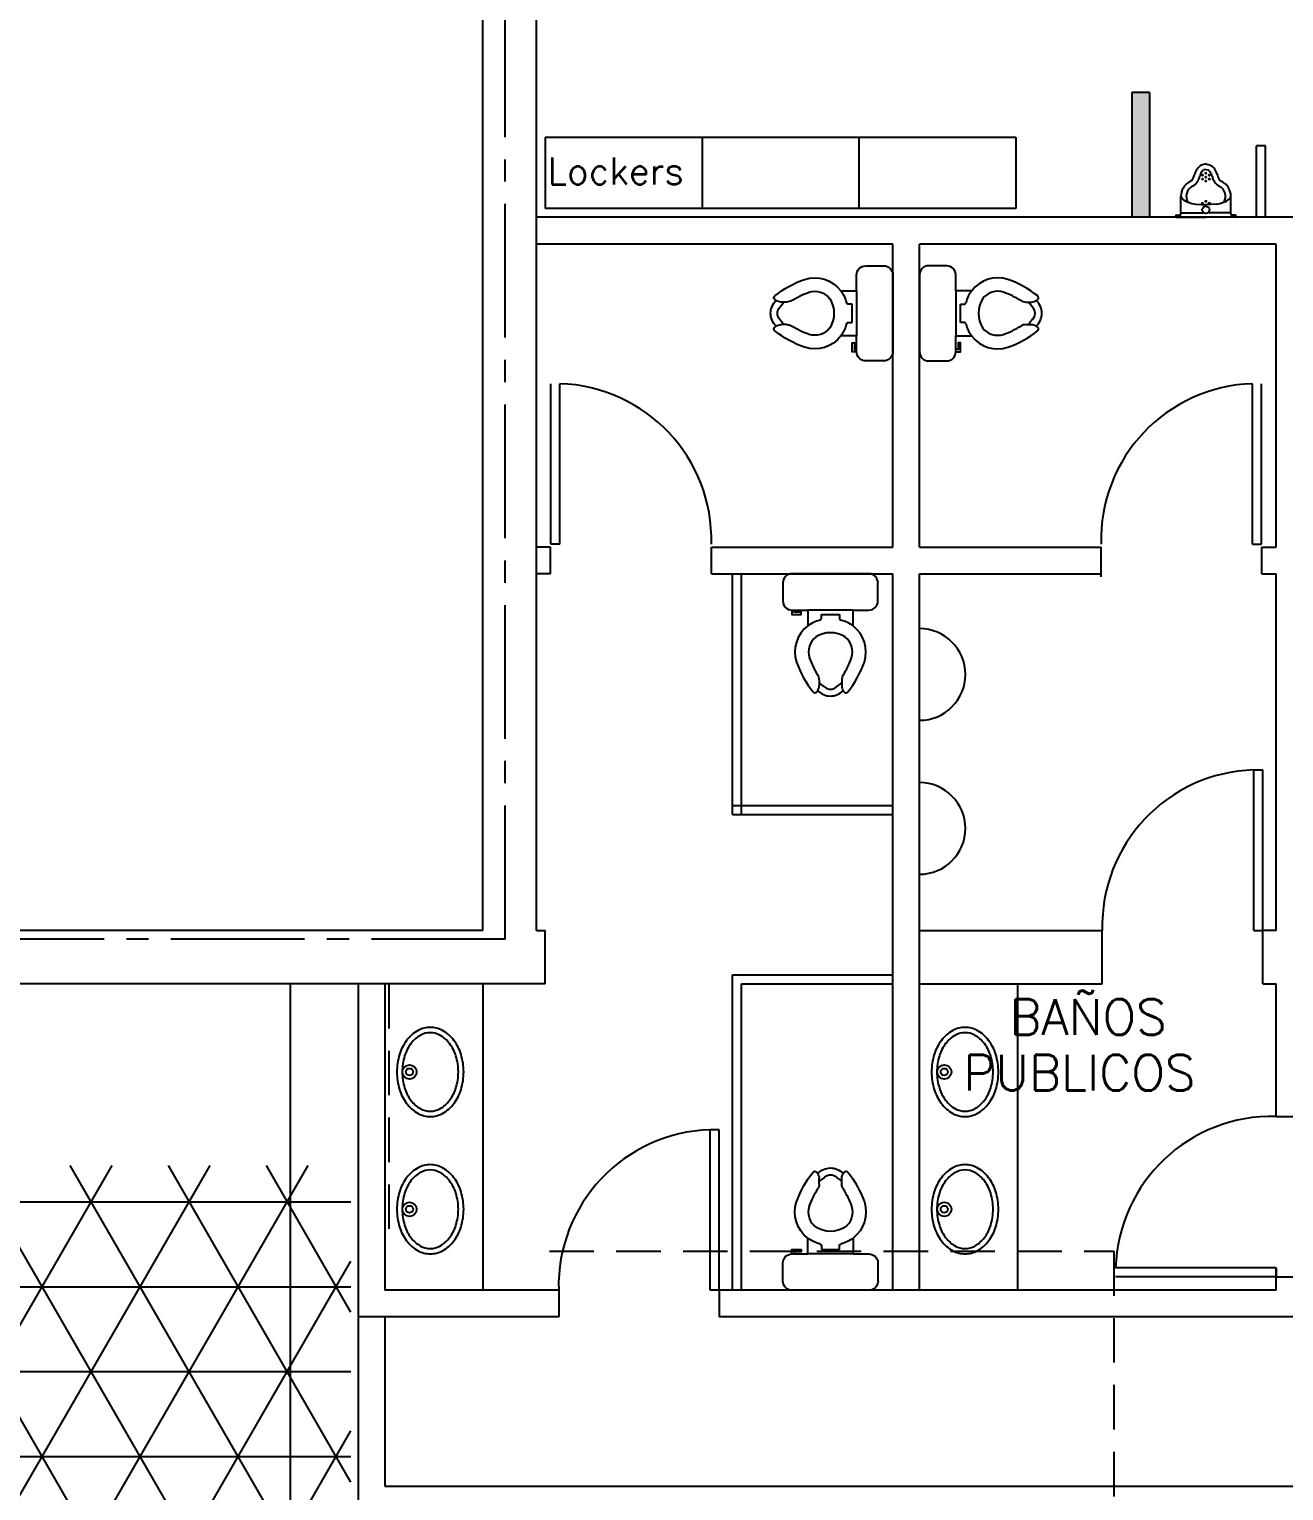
# Model space of a CAD drawing. Header units: metres. Extents: x 95 to 486, y 2972 to 3465.
# Drawn here: x 168.53 to 175.57, y 3406.43 to 3414.63 of the extents above; entities that cross this region are included whole.
import ezdxf

# ---------------------------------------------------------------- set-up
doc = ezdxf.new("R2010")
doc.units = ezdxf.units.M
for name, pattern in [('CENTER2', [1.125, 0.75, -0.125, 0.125, -0.125]), ('DASHDOT2', [0.5, 0.25, -0.125, 0, -0.125]), ('HIDDEN', [0.375, 0.25, -0.125])]:
    doc.linetypes.add(name, pattern=pattern)
for name, color, linetype in [('0_HOJA-CARATULA', 7, 'Continuous'), ('0_LINEAS-MEDIANERAS', 1, 'DASHDOT2'), ('0_MUROS', 7, 'Continuous'), ('0_PUERTAS-VENTANAS', 3, 'Continuous'), ('0_SANITARIOS', 1, 'Continuous'), ('A_MEDIASOMBRA', 5, 'Continuous'), ('E_EQUIPAMIENTO', 1, 'Continuous'), ('T_TEXTOS', 3, 'Continuous'), ('T_TEXTOS-EQUIPAMIENTO', 5, 'Continuous')]:
    doc.layers.add(name, color=color, linetype=linetype)
doc.styles.add('ROMANS', font='romans.shx', dxfattribs={"width": 0.8, "height": 0.15})

# ---------------------------------------------------------------- blocks, each defined once
blk = doc.blocks.new('SAPLS020')
at = {"linetype": 'ByBlock'}
for p, q in [((-0.2032, -0.1266), (-0.2032, 0.127)), ((-0.6332, 0.0337), (-0.6112, 0.0635)), ((-0.5952, 0.0635), (-0.6271, 0.0635)), ((-0.248, 0.0508), (-0.2286, 0.0508)), ((-0.2286, 0.0508), (-0.2286, -0.0508)), ((-0.6332, -0.0337), (-0.6112, -0.0635)), ((-0.5952, -0.0635), (-0.6281, -0.0635)), ((-0.2286, -0.0508), (-0.248, -0.0508))]:
    blk.add_line(p, q, dxfattribs=at)
blk.add_lwpolyline([(-0.0508, -0.2667, 0.414214), (0, -0.2159), (0, 0.2159, 0.414214), (-0.0508, 0.2667), (-0.1524, 0.2667, 0.414214), (-0.2032, 0.2159), (-0.2032, 0.127), (-0.2921, 0.127, 0.320465), (-0.4953, 0.1905, 0.084082), (-0.6624, 0.0977, 0.442604), (-0.6636, 0.0789, 0.057779), (-0.6545, 0.0715, 0.435895), (-0.6549, -0.0712, 0.057779), (-0.664, -0.0786, 0.442604), (-0.6628, -0.0973, 0.084082), (-0.4957, -0.1901, 0.320465), (-0.2925, -0.1266), (-0.2032, -0.1266), (-0.2032, -0.2155, 0.414214), (-0.1524, -0.2663), (-0.0512, -0.2663)], format="xyb", close=True, dxfattribs=at)
at = {"color": 30, "linetype": 'ByBlock'}
blk.add_lwpolyline([(-0.2032, 0.2159), (-0.2286, 0.2159), (-0.2286, 0.1651), (-0.2159, 0.1651), (-0.2159, 0.2032), (-0.2032, 0.2032)], dxfattribs=at)
at = {"linetype": 'ByBlock'}
for centre, radius, start, end in [((-0.3048, -0.3493), 0.4962, 109.44003, 122.06249), ((-0.4382, 0.0165), 0.1069, 37.1083, 108.18365), ((-0.4856, 0), 0.1554, 327.79727, 32.20273), ((-0.4382, 0.0165), 0.1831, 13.88337, 37.10827), ((-0.6271, 0.1143), 0.0508, 237.38974, 270), ((-0.6011, 0), 0.0466, 133.60282, 226.39718), ((-0.5952, 0.1143), 0.0508, 270, 302.06249), ((-0.248, 0.0635), 0.0127, 193.88336, 270), ((-0.6281, -0.1143), 0.0508, 90, 121.856), ((-0.5952, -0.1143), 0.0508, 57.93751, 90), ((-0.3048, 0.3493), 0.4962, 237.93751, 250.55997), ((-0.4382, -0.0165), 0.1069, 251.81635, 322.8917), ((-0.4382, -0.0165), 0.1831, 322.89173, 346.11663), ((-0.248, -0.0635), 0.0127, 90, 166.11664)]:
    blk.add_arc(centre, radius, start, end, dxfattribs=at)

msp = doc.modelspace()

# ---------------------------------------------------------------- hatches: boundary and pattern name
at = {"layer": '0_MUROS'}
h = msp.add_hatch(color=256, dxfattribs=at)
h.paths.add_polyline_path([(177.4686, 3414.2745), (177.3686, 3414.2745), (177.3686, 3413.5745), (177.4686, 3413.5745)])
h.paths.add_polyline_path([(174.8186, 3414.2745), (174.7186, 3414.2745), (174.7186, 3413.5745), (174.8186, 3413.5745)])
at = {"layer": 'A_MEDIASOMBRA'}
h = msp.add_hatch(dxfattribs=at)
h.set_pattern_fill('NET3', color=256, scale=0.15, style=0)
h.set_pattern_definition([(0, (-301.03107, 2863.6978), (0, 0.47625), []), (60, (-301.03107, 2863.6978), (-0.4124446, 0.238125), []), (120, (-301.03107, 2863.6978), (-0.4124446, -0.238125), [])])
edge = h.paths.add_edge_path()
edge.add_line((143.3486, 3404.3345), (170.3386, 3404.3345))
edge.add_line((143.3486, 3404.2545), (143.3486, 3408.2545))
edge.add_line((170.3386, 3408.2545), (143.3486, 3408.2545))
edge.add_line((170.3386, 3404.3345), (170.3386, 3408.2545))

# ---------------------------------------------------------------- linework, layer by layer
at = {"layer": '0_HOJA-CARATULA'}
for p, q in [((175.5286, 3408.5306), (175.6786, 3408.5306)), ((175.5286, 3407.6306), (175.6786, 3407.6306)), ((171.5038, 3407.5558), (171.5038, 3407.4058)), ((172.4038, 3407.5558), (172.4038, 3407.4058))]:
    msp.add_line(p, q, dxfattribs=at)
at = {"layer": '0_LINEAS-MEDIANERAS', "linetype": 'CENTER2'}
for q in [(171.2036, 3429.9145), (136.1986, 3409.5245)]:
    msp.add_line((171.2036, 3409.5245), q, dxfattribs=at)
at = {"layer": '0_MUROS'}
for p, q in [((171.0786, 3409.5745), (171.0786, 3430.0645)), ((171.3786, 3409.5745), (171.3786, 3429.7645)), ((174.7186, 3414.2745), (174.7186, 3413.5745)), ((174.8186, 3414.2745), (174.7186, 3414.2745)), ((174.8186, 3414.2745), (174.8186, 3413.5745)), ((175.4186, 3413.5745), (175.4186, 3413.9745)), ((175.4686, 3413.9745), (175.4186, 3413.9745)), ((175.4686, 3413.5745), (175.4686, 3413.9745)), ((175.6786, 3413.5745), (171.3786, 3413.5745)), ((173.3786, 3413.4245), (171.3786, 3413.4245)), ((173.3786, 3411.7245), (173.3786, 3413.4245)), ((173.5286, 3411.7245), (173.5286, 3413.4245)), ((175.5286, 3413.4245), (173.5286, 3413.4245)), ((175.5286, 3411.7245), (175.5286, 3413.4245)), ((171.4587, 3411.7245), (171.3786, 3411.7245)), ((171.4587, 3411.5745), (171.4587, 3411.7245)), ((172.3605, 3411.7245), (173.3786, 3411.7245)), ((172.3605, 3411.5745), (172.3605, 3411.7245)), ((173.5286, 3411.7245), (174.5467, 3411.7245)), ((174.5467, 3411.558), (174.5467, 3411.7245)), ((175.4485, 3411.5745), (175.4485, 3411.7245)), ((175.4485, 3411.7245), (175.5286, 3411.7245)), ((171.4587, 3411.5745), (171.3786, 3411.5745)), ((172.3605, 3411.5745), (173.3786, 3411.5745)), ((172.4786, 3410.2245), (172.4786, 3411.5745)), ((172.5286, 3410.2245), (172.5286, 3411.5745)), ((173.3786, 3407.5558), (173.3786, 3411.5745)), ((173.5286, 3407.5558), (173.5286, 3411.5745)), ((173.5286, 3411.5745), (174.5467, 3411.5745)), ((175.4485, 3411.5745), (175.5286, 3411.5745)), ((175.5286, 3409.5745), (175.5286, 3411.5745)), ((172.4786, 3410.2745), (173.3786, 3410.2745)), ((172.4786, 3410.2245), (173.3786, 3410.2245)), ((169.1486, 3409.5745), (136.1986, 3409.5745)), ((171.0786, 3409.5745), (169.1486, 3409.5745)), ((171.3786, 3409.5745), (171.4286, 3409.5745)), ((171.4286, 3409.2745), (171.4286, 3409.5745)), ((173.5286, 3409.5745), (174.5538, 3409.5745)), ((174.5538, 3409.2745), (174.5538, 3409.5745)), ((175.4538, 3409.2745), (175.4538, 3409.5745)), ((175.5286, 3409.5745), (175.4538, 3409.5745)), ((172.4786, 3409.3245), (173.3786, 3409.3245)), ((172.4786, 3407.5558), (172.4786, 3409.3245)), ((171.4286, 3409.2745), (136.1986, 3409.2745)), ((170.3786, 3409.2745), (170.3786, 3407.4058)), ((170.5286, 3409.2745), (170.5286, 3407.5558)), ((172.5286, 3409.2745), (173.3786, 3409.2745)), ((172.5286, 3407.5558), (172.5286, 3409.2745)), ((173.5286, 3409.2745), (174.5538, 3409.2745)), ((175.4538, 3409.2745), (175.5286, 3409.2745)), ((175.5286, 3408.5306), (175.5286, 3409.2745)), ((175.5286, 3408.5306), (175.5286, 3408.581)), ((175.5286, 3407.5558), (175.5286, 3407.6806)), ((175.5286, 3407.5558), (175.5286, 3407.6306)), ((171.5038, 3407.5558), (170.5286, 3407.5558)), ((175.5286, 3407.5558), (172.4038, 3407.5558)), ((171.5038, 3407.4058), (170.3786, 3407.4058)), ((170.3786, 3407.4058), (170.3786, 3406.3058)), ((170.5286, 3407.4058), (170.5286, 3406.4558)), ((175.6786, 3407.4058), (172.4038, 3407.4058)), ((170.5286, 3406.4558), (176.4186, 3406.4558))]:
    msp.add_line(p, q, dxfattribs=at)
at = {"layer": '0_MUROS', "color": 1}
for p, q in [((169.9986, 3404.2545), (169.9986, 3409.2745)), ((171.0786, 3409.2745), (171.0786, 3407.5558)), ((174.0786, 3409.2745), (174.0786, 3407.5558))]:
    msp.add_line(p, q, dxfattribs=at)
at = {"layer": '0_MUROS', "color": 2, "linetype": 'HIDDEN'}
for p, q in [((170.5516, 3409.2745), (170.5516, 3407.7745)), ((171.4516, 3407.7745), (174.6186, 3407.7745)), ((174.6186, 3407.7745), (174.6186, 3369.4445))]:
    msp.add_line(p, q, dxfattribs=at)
at = {"layer": '0_PUERTAS-VENTANAS'}
for p, q in [((171.4605, 3411.7409), (171.4605, 3412.6409)), ((171.5105, 3411.7409), (171.5105, 3412.6409)), ((175.3967, 3411.7409), (175.3967, 3412.6409)), ((175.4467, 3411.7409), (175.4467, 3412.6409)), ((171.5105, 3411.7409), (171.4605, 3411.7409)), ((175.3967, 3411.7409), (175.4467, 3411.7409)), ((175.4038, 3409.5745), (175.4038, 3410.4745)), ((175.4038, 3410.4745), (175.4538, 3410.4745)), ((175.4538, 3409.5745), (175.4538, 3410.4745)), ((175.4038, 3409.5745), (175.4538, 3409.5745)), ((172.3538, 3407.5558), (172.3538, 3408.4558)), ((172.4038, 3408.4558), (172.3538, 3408.4558)), ((172.4038, 3407.5558), (172.4038, 3408.4558)), ((175.5286, 3407.6806), (174.6286, 3407.6806)), ((175.5286, 3407.6806), (175.5286, 3407.6306)), ((175.5286, 3407.6306), (174.6286, 3407.6306)), ((172.4056, 3407.5558), (172.3538, 3407.5558))]:
    msp.add_line(p, q, dxfattribs=at)
at = {"layer": '0_PUERTAS-VENTANAS', "color": 5}
for centre, start, end in [((171.4837, 3411.7643), 358.47683, 88.25002), ((175.4235, 3411.7643), 91.74998, 181.52317), ((175.4306, 3409.5978), 91.74998, 181.52317), ((175.5053, 3407.6538), 88.47683, 178.25002), ((172.3806, 3407.5791), 91.74998, 181.52317)]:
    msp.add_arc(centre, 0.8771, start, end, dxfattribs=at)
at = {"layer": '0_SANITARIOS', "color": 2}
for p, q in [((175.1348, 3413.8745), (175.1096, 3413.8674)), ((175.1348, 3413.8745), (175.16, 3413.8674)), ((175.1348, 3413.8433), (175.1222, 3413.8398)), ((175.1348, 3413.8433), (175.1475, 3413.8398)), ((174.9948, 3413.5935), (174.9948, 3413.6921)), ((174.9948, 3413.6921), (175.0018, 3413.6773)), ((175.0775, 3413.6485), (175.1348, 3413.6444)), ((175.1922, 3413.6485), (175.1348, 3413.6444)), ((175.2748, 3413.6921), (175.2679, 3413.6773)), ((175.2748, 3413.5935), (175.2748, 3413.6921)), ((174.9708, 3413.5865), (174.9878, 3413.5865)), ((174.9708, 3413.5745), (175.1348, 3413.5745)), ((174.9998, 3413.5995), (175.1242, 3413.5995)), ((175.2988, 3413.5745), (175.1348, 3413.5745)), ((175.2698, 3413.5995), (175.1455, 3413.5995)), ((175.2988, 3413.5865), (175.2818, 3413.5865))]:
    msp.add_line(p, q, dxfattribs=at)
for points in [[(170.596, 3408.7802, 0.075373), (170.611, 3408.6815, 0.085733), (170.6509, 3408.6032, 0.106084), (170.7147, 3408.5477, 0.12693), (170.7835, 3408.5299, 0.12693), (170.8523, 3408.5477, 0.106084), (170.9161, 3408.6032, 0.085733), (170.956, 3408.6815, 0.075373), (170.971, 3408.7802, 0.075373), (170.956, 3408.8788, 0.085733), (170.9161, 3408.9571, 0.106084), (170.8523, 3409.0127, 0.12693), (170.7835, 3409.0304, 0.12693), (170.7147, 3409.0127, 0.106084), (170.6509, 3408.9571, 0.085733), (170.611, 3408.8788, 0.075373)], [(170.626, 3408.7802, 0.075373), (170.6396, 3408.6904, 0.085733), (170.6749, 3408.6212, 0.106084), (170.7292, 3408.5739, 0.12693), (170.7835, 3408.5599, 0.12693), (170.8378, 3408.5739, 0.106084), (170.8921, 3408.6212, 0.085733), (170.9274, 3408.6904, 0.075373), (170.941, 3408.7802, 0.075373), (170.9274, 3408.8699, 0.085733), (170.8921, 3408.9391, 0.106084), (170.8378, 3408.9864, 0.12693), (170.7835, 3409.0004, 0.12693), (170.7292, 3408.9864, 0.106084), (170.6749, 3408.9391, 0.085733), (170.6396, 3408.8699, 0.075373)], [(173.596, 3408.7802, 0.075373), (173.611, 3408.6815, 0.085733), (173.6509, 3408.6032, 0.106084), (173.7147, 3408.5477, 0.12693), (173.7835, 3408.5299, 0.12693), (173.8523, 3408.5477, 0.106084), (173.9161, 3408.6032, 0.085733), (173.956, 3408.6815, 0.075373), (173.971, 3408.7802, 0.075373), (173.956, 3408.8788, 0.085733), (173.9161, 3408.9571, 0.106084), (173.8523, 3409.0127, 0.12693), (173.7835, 3409.0304, 0.12693), (173.7147, 3409.0127, 0.106084), (173.6509, 3408.9571, 0.085733), (173.611, 3408.8788, 0.075373)], [(173.626, 3408.7802, 0.075373), (173.6396, 3408.6904, 0.085733), (173.6749, 3408.6212, 0.106084), (173.7292, 3408.5739, 0.12693), (173.7835, 3408.5599, 0.12693), (173.8378, 3408.5739, 0.106084), (173.8921, 3408.6212, 0.085733), (173.9274, 3408.6904, 0.075373), (173.941, 3408.7802, 0.075373), (173.9274, 3408.8699, 0.085733), (173.8921, 3408.9391, 0.106084), (173.8378, 3408.9864, 0.12693), (173.7835, 3409.0004, 0.12693), (173.7292, 3408.9864, 0.106084), (173.6749, 3408.9391, 0.085733), (173.6396, 3408.8699, 0.075373)], [(170.596, 3408.0099, 0.075373), (170.611, 3407.9113, 0.085733), (170.6509, 3407.833, 0.106084), (170.7147, 3407.7774, 0.12693), (170.7835, 3407.7597, 0.12693), (170.8523, 3407.7774, 0.106084), (170.9161, 3407.833, 0.085733), (170.956, 3407.9113, 0.075373), (170.971, 3408.0099, 0.075373), (170.956, 3408.1086, 0.085733), (170.9161, 3408.1869, 0.106084), (170.8523, 3408.2424, 0.12693), (170.7835, 3408.2602, 0.12693), (170.7147, 3408.2424, 0.106084), (170.6509, 3408.1869, 0.085733), (170.611, 3408.1086, 0.075373)], [(170.626, 3408.0099, 0.075373), (170.6396, 3407.9202, 0.085733), (170.6749, 3407.851, 0.106084), (170.7292, 3407.8037, 0.12693), (170.7835, 3407.7897, 0.12693), (170.8378, 3407.8037, 0.106084), (170.8921, 3407.851, 0.085733), (170.9274, 3407.9202, 0.075373), (170.941, 3408.0099, 0.075373), (170.9274, 3408.0997, 0.085733), (170.8921, 3408.1689, 0.106084), (170.8378, 3408.2162, 0.12693), (170.7835, 3408.2302, 0.12693), (170.7292, 3408.2162, 0.106084), (170.6749, 3408.1689, 0.085733), (170.6396, 3408.0997, 0.075373)], [(173.596, 3408.0099, 0.075373), (173.611, 3407.9113, 0.085733), (173.6509, 3407.833, 0.106084), (173.7147, 3407.7774, 0.12693), (173.7835, 3407.7597, 0.12693), (173.8523, 3407.7774, 0.106084), (173.9161, 3407.833, 0.085733), (173.956, 3407.9113, 0.075373), (173.971, 3408.0099, 0.075373), (173.956, 3408.1086, 0.085733), (173.9161, 3408.1869, 0.106084), (173.8523, 3408.2424, 0.12693), (173.7835, 3408.2602, 0.12693), (173.7147, 3408.2424, 0.106084), (173.6509, 3408.1869, 0.085733), (173.611, 3408.1086, 0.075373)], [(173.626, 3408.0099, 0.075373), (173.6396, 3407.9202, 0.085733), (173.6749, 3407.851, 0.106084), (173.7292, 3407.8037, 0.12693), (173.7835, 3407.7897, 0.12693), (173.8378, 3407.8037, 0.106084), (173.8921, 3407.851, 0.085733), (173.9274, 3407.9202, 0.075373), (173.941, 3408.0099, 0.075373), (173.9274, 3408.0997, 0.085733), (173.8921, 3408.1689, 0.106084), (173.8378, 3408.2162, 0.12693), (173.7835, 3408.2302, 0.12693), (173.7292, 3408.2162, 0.106084), (173.6749, 3408.1689, 0.085733), (173.6396, 3408.0997, 0.075373)]]:
    msp.add_lwpolyline(points, format="xyb", close=True, dxfattribs=at)
for centre, radius in [((175.1158, 3413.8106), 0.003), ((175.1158, 3413.7886), 0.003), ((175.1348, 3413.8216), 0.003), ((175.1348, 3413.7996), 0.003), ((175.1539, 3413.8106), 0.003), ((175.1539, 3413.7886), 0.003), ((175.1348, 3413.7776), 0.003), ((175.1158, 3413.6527), 0.003), ((175.1348, 3413.6164), 0.02), ((175.1348, 3413.6637), 0.003), ((175.1539, 3413.6527), 0.003), ((170.667, 3408.7802), 0.04), ((170.667, 3408.7802), 0.02), ((173.667, 3408.7802), 0.04), ((173.667, 3408.7802), 0.02), ((170.667, 3408.0099), 0.04), ((173.667, 3408.0099), 0.04), ((170.667, 3408.0099), 0.02), ((173.667, 3408.0099), 0.02)]:
    msp.add_circle(centre, radius, dxfattribs=at)
for centre, radius, start, end in [((175.021, 3413.8188), 0.05, 297.96963, 353.1075), ((175.021, 3413.8188), 0.08, 297.96963, 351.11641), ((175.1752, 3413.7832), 0.1087, 145.68314, 164.24186), ((175.1505, 3413.8001), 0.0787, 121.25067, 145.68314), ((175.1752, 3413.7832), 0.0787, 145.68314, 162.87975), ((175.1505, 3413.8001), 0.0487, 125.52793, 145.68314), ((175.1192, 3413.8001), 0.0487, 34.31686, 54.47207), ((175.0945, 3413.7832), 0.0787, 17.12025, 34.31686), ((175.1192, 3413.8001), 0.0787, 34.31686, 58.74933), ((175.2487, 3413.8188), 0.08, 188.88359, 242.03037), ((175.0945, 3413.7832), 0.1087, 15.75814, 34.31686), ((175.2487, 3413.8188), 0.05, 186.8925, 242.03037), ((175.0883, 3413.6921), 0.0934, 117.96963, 179.99997), ((175.0883, 3413.6921), 0.0634, 117.96963, 211.43922), ((175.1814, 3413.6921), 0.0634, 328.56078, 62.03037), ((175.1814, 3413.6921), 0.0934, 0.00003, 62.03037), ((175.0709, 3413.7615), 0.1089, 230.60021, 251.20983), ((175.1094, 3413.8745), 0.2283, 251.20983, 261.97811), ((175.1603, 3413.8745), 0.2283, 278.02189, 288.79017), ((175.1988, 3413.7615), 0.1089, 288.79017, 309.39979), ((174.9708, 3413.5805), 0.006, 90, 270), ((174.9878, 3413.5935), 0.007, 270, 0), ((174.9998, 3413.5945), 0.005, 89.99948, 179.99912), ((175.2698, 3413.5945), 0.005, 0.00088, 90.00052), ((175.2818, 3413.5935), 0.007, 180, 270), ((175.2988, 3413.5805), 0.006, 270, 90), ((173.5286, 3411.01), 0.2571, 270, 90), ((173.5286, 3410.1463), 0.2571, 270, 90)]:
    msp.add_arc(centre, radius, start, end, dxfattribs=at)
at = {"layer": 'E_EQUIPAMIENTO'}
for p, q in [((171.4286, 3414.0245), (171.4286, 3413.6245)), ((171.4286, 3414.0245), (174.0686, 3414.0245)), ((172.3086, 3414.0245), (172.3086, 3413.6245)), ((173.1886, 3414.0245), (173.1886, 3413.6245)), ((174.0686, 3414.0245), (174.0686, 3413.6245)), ((174.0686, 3413.6245), (171.4286, 3413.6245))]:
    msp.add_line(p, q, dxfattribs=at)

# ---------------------------------------------------------------- block references
at = {"layer": '0_SANITARIOS', "color": 2, "xscale": -1}
for p, rotation in [((173.3786, 3413.0357), 180), ((173.0286, 3407.5558), 90)]:
    msp.add_blockref('SAPLS020', p, dxfattribs=dict(at, rotation=rotation))
at = {"layer": '0_SANITARIOS', "color": 2}
for p, rotation in [((173.5286, 3413.0357), 180), ((173.0286, 3411.5745), 90)]:
    msp.add_blockref('SAPLS020', p, dxfattribs=dict(at, rotation=rotation))

# ---------------------------------------------------------------- texts
at = {"layer": 'T_TEXTOS', "style": 'ROMANS'}
for s, p in [('BAÑOS', (174.0316, 3408.9891)), ('PUBLICOS', (173.7735, 3408.6759))]:
    msp.add_text(s, height=0.2, dxfattribs=at).set_placement(p)
at = {"layer": 'T_TEXTOS-EQUIPAMIENTO', "style": 'ROMANS'}
msp.add_text('Lockers', height=0.15, dxfattribs=at).set_placement((171.4412, 3413.7589, -3))

doc.saveas('drawing.dxf')
